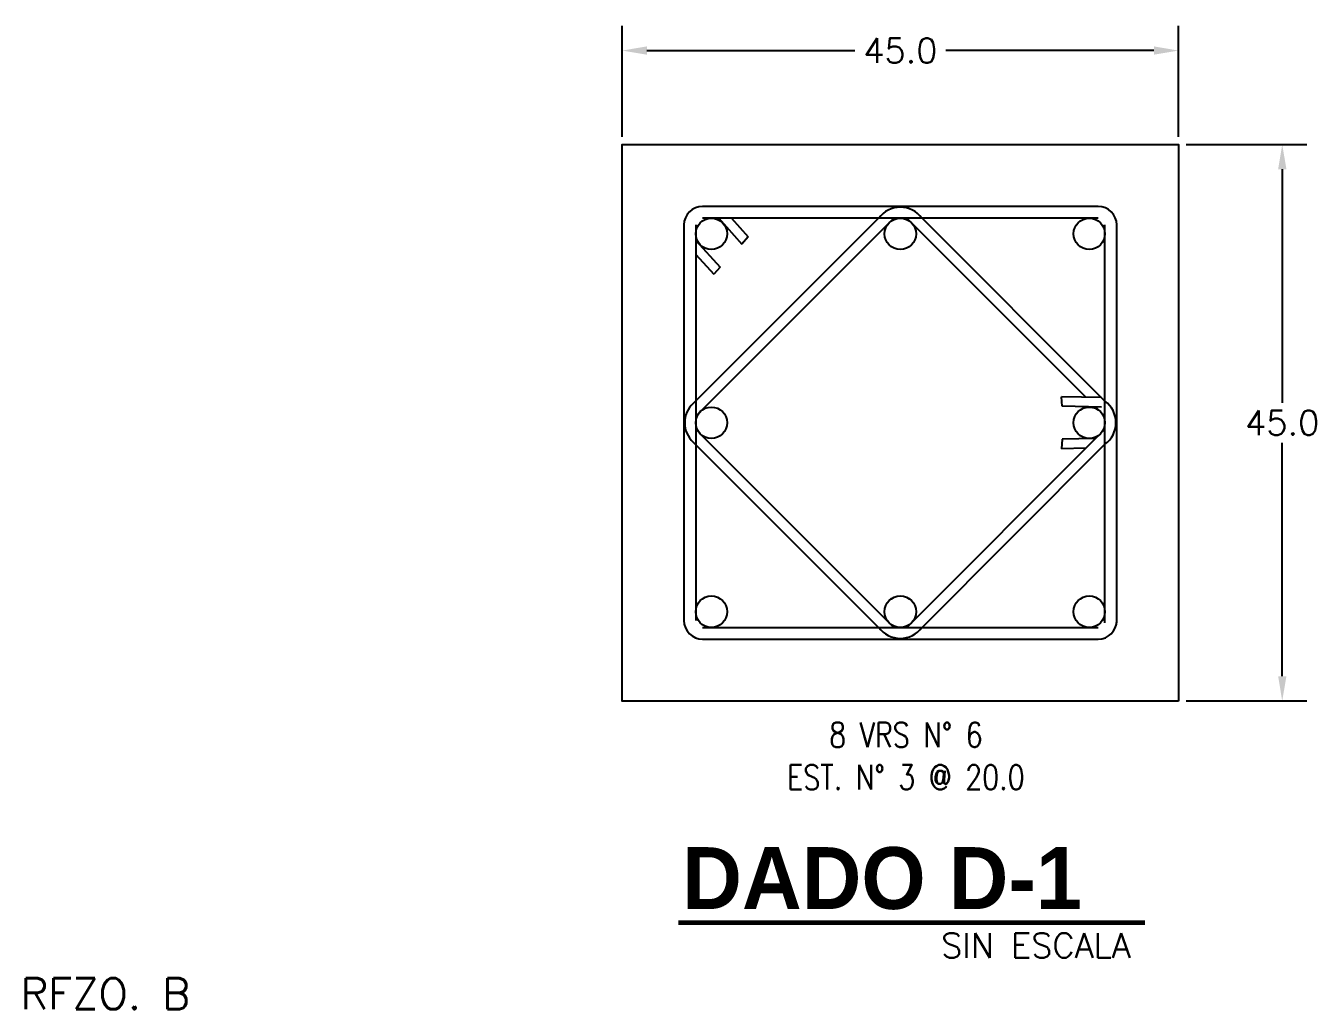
# Model space of a CAD drawing. Header units: millimetres. Extents: x 2153 to 2264, y 1628 to 1660.
# Drawn here: x 2239.24 to 2249.67, y 1644 to 1651.95 of the extents above; entities that cross this region are included whole.
import ezdxf
from ezdxf.enums import TextEntityAlignment as Align

# ---------------------------------------------------------------- set-up
doc = ezdxf.new("R2010")
doc.units = ezdxf.units.MM
doc.layers.add('ARMADURA', color=1, linetype='Continuous', lineweight=18)
for name, color, linetype in [('CONT', 7, 'Continuous'), ('COTAS', 2, 'Continuous'), ('DADO', 5, 'Continuous'), ('MING', 7, 'Continuous'), ('TEXTOS', 7, 'Continuous')]:
    doc.layers.add(name, color=color, linetype=linetype)
doc.styles.add('BOLD', font='bold.shx', dxfattribs={"width": 1.1, "height": 0.4})
doc.styles.add('SIMPLEX', font='simplex.shx')
doc.styles.get("Standard").update_dxf_attribs({"font": 'arial.ttf'})
doc.styles.add('TEXTO', font='simplex.shx')
doc.dimstyles.get("Standard").update_dxf_attribs({"dimtxt": 0.18, "dimasz": 0.18, "dimexe": 0.18, "dimexo": 0.0625, "dimgap": 0.09, "dimtad": 0, "dimtih": 1, "dimtoh": 1, "dimdec": 4, "dimzin": 0, "dimdsep": 46, "dimtxsty": 'Standard', "dimcen": 0.09, "dimadec": 0, "dimazin": 0, "dimtfac": 1, "dimtdec": 4, "dimtofl": 0, "dimtmove": 0, "dimatfit": 3, "dimfxl": 1, "dimtolj": 1, "dimtzin": 0, "dimarcsym": 0})

# ---------------------------------------------------------------- blocks, each defined once
blk = doc.blocks.new('*D42')
at = {"layer": 'COTAS', "color": 2, "lineweight": -2, "transparency": 16777216}
for p, q in [((2244.061, 1651.05), (2244.061, 1651.947)), ((2248.561, 1651.05), (2248.561, 1651.947)), ((2244.261, 1651.747), (2245.944, 1651.747)), ((2248.361, 1651.747), (2246.678, 1651.747))]:
    blk.add_line(p, q, dxfattribs=at)
at = {"layer": 'COTAS', "color": 2, "transparency": 16777216}
for points in [[(2244.261, 1651.781), (2244.261, 1651.714), (2244.061, 1651.747)], [(2248.361, 1651.781), (2248.361, 1651.714), (2248.561, 1651.747)]]:
    blk.add_solid(points, dxfattribs=at)
at = {"layer": 'COTAS', "color": 0, "transparency": 16777216, "insert": (2246.311, 1651.747), "char_height": 0.2, "attachment_point": 5, "style": 'SIMPLEX'}
blk.add_mtext('\\A1;45.0', dxfattribs=at)
blk = doc.blocks.new('*D43')
at = {"layer": 'COTAS', "color": 2, "lineweight": -2, "transparency": 16777216}
for p, q in [((2248.623, 1650.988), (2249.599, 1650.988)), ((2249.399, 1650.788), (2249.399, 1648.9)), ((2249.399, 1646.688), (2249.399, 1648.575)), ((2248.623, 1646.488), (2249.599, 1646.488))]:
    blk.add_line(p, q, dxfattribs=at)
at = {"layer": 'COTAS', "color": 2, "transparency": 16777216}
for points in [[(2249.366, 1650.788), (2249.433, 1650.788), (2249.399, 1650.988)], [(2249.366, 1646.688), (2249.433, 1646.688), (2249.399, 1646.488)]]:
    blk.add_solid(points, dxfattribs=at)
at = {"layer": 'COTAS', "color": 0, "transparency": 16777216, "insert": (2249.399, 1648.738), "char_height": 0.2, "attachment_point": 5, "style": 'SIMPLEX'}
blk.add_mtext('\\A1;45.0', dxfattribs=at)

msp = doc.modelspace()

# ---------------------------------------------------------------- linework, layer by layer
at = {"layer": 'CONT', "color": 1}
for p, q in [((2244.6343, 1648.8937), (2246.1561, 1650.4143)), ((2244.6918, 1648.827), (2246.2577, 1650.3924)), ((2247.9102, 1650.4876), (2244.7117, 1650.4876)), ((2247.9102, 1650.3924), (2244.7117, 1650.3924)), ((2244.8439, 1650.3924), (2245.0295, 1650.1827)), ((2244.945, 1650.3924), (2245.0805, 1650.2412)), ((2246.3639, 1650.3924), (2246.3052, 1650.3924)), ((2247.8114, 1648.9437), (2246.3642, 1650.3924)), ((2247.9657, 1648.9119), (2246.4746, 1650.4056)), ((2244.5609, 1650.3368), (2244.5609, 1647.1384)), ((2244.6561, 1650.3368), (2244.6561, 1647.1384)), ((2247.9657, 1647.1207), (2247.9657, 1650.3368)), ((2248.0609, 1647.1207), (2248.0609, 1650.3368)), ((2244.6561, 1650.2107), (2244.8529, 1649.9962)), ((2245.0805, 1650.2412), (2245.0295, 1650.1827)), ((2244.6561, 1650.0979), (2244.8018, 1649.9378)), ((2244.8529, 1649.9962), (2244.8018, 1649.9378)), ((2247.937, 1648.9407), (2247.6131, 1648.9485)), ((2247.6201, 1648.8712), (2247.6131, 1648.9485)), ((2247.9383, 1648.8648), (2247.6201, 1648.8712)), ((2247.9143, 1648.8408), (2247.8892, 1648.8658)), ((2244.6918, 1648.6481), (2246.2577, 1647.0828)), ((2247.9143, 1648.6344), (2246.3642, 1647.0828)), ((2244.6343, 1648.5814), (2246.1561, 1647.0609)), ((2247.9657, 1648.5632), (2246.4746, 1647.0695)), ((2247.6201, 1648.6039), (2247.6131, 1648.5266)), ((2247.8114, 1648.5314), (2247.6131, 1648.5266)), ((2247.8892, 1648.6094), (2247.6201, 1648.6039)), ((2244.7117, 1647.0828), (2247.9102, 1647.0828)), ((2244.7117, 1646.9876), (2247.9102, 1646.9876))]:
    msp.add_line(p, q, dxfattribs=at)
at = {"layer": 'CONT'}
for centre, radius in [((2244.7831, 1650.2654), 0.127), ((2246.3109, 1650.2651), 0.127), ((2247.8387, 1650.2654), 0.127), ((2244.7831, 1648.7376), 0.127), ((2247.8387, 1648.7376), 0.127), ((2244.7831, 1647.2098), 0.127), ((2246.3109, 1647.2098), 0.1279), ((2246.3109, 1647.2098), 0.127), ((2247.8387, 1647.2098), 0.127)]:
    msp.add_circle(centre, radius, dxfattribs=at)
at = {"layer": 'CONT', "color": 1}
for centre, radius, start, end in [((2244.7117, 1650.3368), 0.1508, 90, 180), ((2246.3109, 1650.2651), 0.2157, 36.16937, 143.83063), ((2246.3109, 1650.2651), 0.1279, 84.56864, 95.43136), ((2247.9102, 1650.3368), 0.1508, 0, 90), ((2244.7831, 1648.7376), 0.2157, 133.62288, 226.37712), ((2244.7831, 1648.7376), 0.1279, 134.36742, 225.63258), ((2247.8387, 1648.7376), 0.2157, 306.07146, 53.92854), ((2247.8387, 1648.7376), 0.1279, 353.30559, 6.69441), ((2244.7117, 1647.1384), 0.1508, 180, 270), ((2246.3109, 1647.2098), 0.2157, 216.07146, 323.92854), ((2247.9102, 1647.1384), 0.1508, 270, 0)]:
    msp.add_arc(centre, radius, start, end, dxfattribs=at)
at = {"layer": 'DADO', "color": 7}
msp.add_lwpolyline([(2248.5609, 1646.4876), (2244.0609, 1646.4876), (2244.0609, 1650.9876), (2248.5609, 1650.9876)], close=True, dxfattribs=at)
at = {"layer": 'TEXTOS', "const_width": 0.0375}
msp.add_lwpolyline([(2244.5157, 1644.6957), (2248.2886, 1644.6957)], dxfattribs=at)

# ---------------------------------------------------------------- texts
at = {"layer": 'ARMADURA', "style": 'BOLD'}
msp.add_text('DADO D-1', height=0.5, dxfattribs=at).set_placement((2244.5471, 1644.8057))
at = {"layer": 'COTAS', "color": 2, "style": 'SIMPLEX'}
msp.add_text('SIN ESCALA', height=0.2, dxfattribs=at).set_placement((2246.6406, 1644.411))
at = {"layer": 'MING', "lineweight": 0, "insert": (2240.5673, 1644.1205), "char_height": 0.25, "attachment_point": 6, "style": 'TEXTO'}
msp.add_mtext('RFZO. B', dxfattribs=at)
at = {"layer": 'TEXTOS', "style": 'SIMPLEX', "width": 0.8}
for s, p in [('8 VRS N%%D 6', (2246.3559, 1646.1139)), ('EST. N%%D 3 @ 20.0', (2246.3559, 1645.7707))]:
    msp.add_text(s, height=0.2, dxfattribs=at).set_placement(p, align=Align.CENTER)

# ---------------------------------------------------------------- dimensions: what is measured, and where the dimension line sits
at = {"layer": 'COTAS', "color": 0}
dim = msp.add_linear_dim(base=(2248.5609, 1651.7474), p1=(2244.0609, 1650.9876), p2=(2248.5609, 1650.9876), dimstyle='Standard', override={"dimtxt": 0.2, "dimasz": 0.2, "dimexe": 0.2, "dimgap": 0.0625, "dimdec": 1, "dimlfac": 10, "dimrnd": 0.01, "dimzin": 3, "dimtxsty": 'SIMPLEX', "dimsah": 1, "dimcen": 0.0625, "dimdle": 0.0313, "dimclrd": 2, "dimclre": 2, "dimclrt": 0, "dimtdec": 1, "dimtix": 1, "dimfxl": 0.0015, "dimtzin": 7}, dxfattribs=at)
dim.commit()
dim.dimension.update_dxf_attribs({"geometry": '*D42', "text_midpoint": (2246.3109, 1651.7474)})
dim = msp.add_linear_dim(base=(2249.3994, 1646.4876), p1=(2248.5609, 1650.9876), p2=(2248.5609, 1646.4876), angle=90, dimstyle='Standard', override={"dimtxt": 0.2, "dimasz": 0.2, "dimexe": 0.2, "dimgap": 0.0625, "dimdec": 1, "dimlfac": 10, "dimrnd": 0.01, "dimzin": 3, "dimtxsty": 'SIMPLEX', "dimsah": 1, "dimcen": 0.0625, "dimdle": 0.0313, "dimclrd": 2, "dimclre": 2, "dimclrt": 0, "dimtdec": 1, "dimtix": 1, "dimfxl": 0.0015, "dimtzin": 7}, dxfattribs=at)
dim.commit()
dim.dimension.update_dxf_attribs({"geometry": '*D43', "text_midpoint": (2249.3994, 1648.7376)})

doc.saveas('drawing.dxf')
